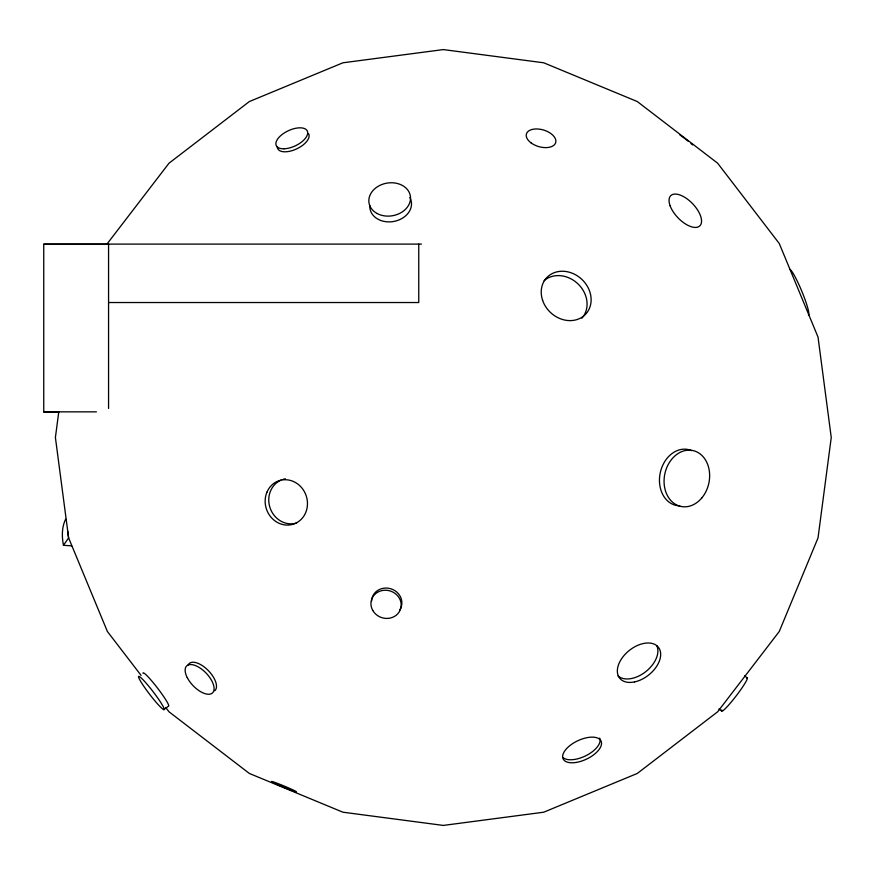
<?xml version="1.0" encoding="UTF-8"?>
<svg xmlns="http://www.w3.org/2000/svg" width="875" height="875" viewBox="0 0 875 875"><rect width="100%" height="100%" fill="white"/><g stroke="black" fill="none" stroke-linecap="round" stroke-linejoin="round"><path stroke-width="1.31" d="M58.745 412.059L55.398 437.5L68.622 537.906L107.373 631.466L141.072 675.38M71.63 545.836L63.459 545.322L68.622 537.906A273.645 87.062 34.8 0 1 67.692 531.103M107.373 243.534L169.017 163.198L249.364 101.544L342.923 62.792L443.33 49.58L543.725 62.792L637.284 101.544L717.631 163.198L779.275 243.534L818.027 337.094L831.25 437.5L818.027 537.906L779.275 631.466L717.631 711.802L637.284 773.456L543.725 812.208L443.33 825.42L342.923 812.208L249.364 773.456L169.017 711.802L165.736 707.514M163.888 709.669A20.967 2.177 52.5 0 0 147.722 684.983A20.967 2.177 52.5 0 0 142.483 684.305A20.967 2.177 52.5 0 0 163.888 709.669L168.394 706.212A20.967 2.177 52.5 0 0 157.248 687.728A20.967 2.177 52.5 0 0 142.997 673.312M421.455 244.103L43.75 244.103L43.75 412.048L58.603 412.048M43.75 244.3L108.566 244.3M108.566 302.531L418.753 302.531L418.753 244.103M43.75 411.852L96.414 411.852M744.614 675.894L747.316 677.972M718.933 708.98L721.645 711.058M108.566 244.103L108.566 408.428M679.744 505.848A28.591 22.498 -77.9 0 1 660.253 472.762A28.591 22.498 -77.9 0 1 691.633 450.636M409.883 197.52A20.967 16.548 -9.7 0 1 394.198 221.375A20.967 16.548 -9.7 0 1 369.852 205.548M296.603 523.053A22.87 20.956 71.2 0 1 270.211 508.298A22.87 20.956 71.2 0 1 281.203 480.036M283.248 479.292A22.87 20.956 71.2 0 1 285.392 478.789M308.525 133.634A17.161 8.334 -25.2 0 1 295.498 149.417A17.161 8.334 -25.2 0 1 277.288 146.891M679.875 134.914A15.247 1.214 37.5 0 1 688.177 141.225M690.966 143.533A15.247 1.214 37.5 0 1 692.573 144.933M187.961 665.361A18.67 9.045 46.2 0 1 207.288 669.572A18.67 9.045 46.2 0 1 214.714 690.78M63.459 545.322A273.645 87.062 34.8 0 1 65.658 519.17M371.613 601.158A15.247 13.989 17.6 0 1 390.961 588.82A15.247 13.989 17.6 0 1 399.7 610.05M656.841 645.805A24.784 15.652 -38.7 0 1 645.586 671.803A24.784 15.652 -38.7 0 1 618.067 675.97M789.567 269.402A24.784 2.997 67.5 0 1 801.927 291.528A24.784 2.997 67.5 0 1 808.445 315.219M746.605 677.972A20.967 2.177 -52.5 0 1 735.536 696.719A20.967 2.177 -52.5 0 1 721.809 709.92M599.681 738.117A20.967 10.183 -25.2 0 1 587.223 755.027A20.967 10.183 -25.2 0 1 563.358 757.881M544.108 280.634A26.688 22.805 43 0 1 578.43 284.32A26.688 22.805 43 0 1 581.842 318.259M634.517 681.931A24.784 15.652 -38.7 0 0 659.619 649.272A24.784 15.652 -38.7 0 0 622.88 656.939A24.784 15.652 -38.7 0 0 634.517 681.931M530.95 142.8A15.247 8.619 16.5 0 0 555.505 143.117A15.247 8.619 16.5 0 0 536.725 128.953A15.247 8.619 16.5 0 0 530.95 142.8M576.133 762.442A20.967 10.183 -25.2 0 0 601.103 741.136A20.967 10.183 -25.2 0 0 569.013 746.309A20.967 10.183 -25.2 0 0 576.133 762.442M542.609 300.333A26.688 22.805 43 0 0 585.069 314.77A26.688 22.805 43 0 0 570.85 272.694A26.688 22.805 43 0 0 542.609 300.333M670.141 205.855A20.967 10.161 46.2 0 0 697.966 227.019A20.967 10.161 46.2 0 0 687.794 199.391A20.967 10.161 46.2 0 0 670.141 205.855M377.092 213.5A20.967 16.548 -9.7 0 0 410.375 200.189A20.967 16.548 -9.7 0 0 381.577 184.625A20.967 16.548 -9.7 0 0 377.092 213.5M266.919 492.22A22.87 20.956 71.2 0 0 288.652 525.055A22.87 20.956 71.2 0 0 303.352 489.956A22.87 20.956 71.2 0 0 266.919 492.22M284.014 148.794A17.161 8.334 -25.2 0 0 307.705 132.738A17.161 8.334 -25.2 0 0 283.631 133.383A17.161 8.334 -25.2 0 0 284.014 148.794M276.052 783.978A13.344 0.667 22.5 0 0 296.144 791.842A13.344 0.667 22.5 0 0 279.814 784.284A13.344 0.667 22.5 0 0 276.052 783.978M702.013 497.689A28.591 22.498 -77.9 0 0 694.006 450.822A28.591 22.498 -77.9 0 0 664.53 486.948A28.591 22.498 -77.9 0 0 702.013 497.689M187.228 677.567A18.67 9.045 46.2 0 0 212.308 693.087A18.67 9.045 46.2 0 0 199.325 667.548A18.67 9.045 46.2 0 0 187.228 677.567M372.794 610.498A15.247 13.989 17.6 0 0 399.011 612.216A15.247 13.989 17.6 0 0 386.367 590.253A15.247 13.989 17.6 0 0 372.794 610.498"/></g></svg>
